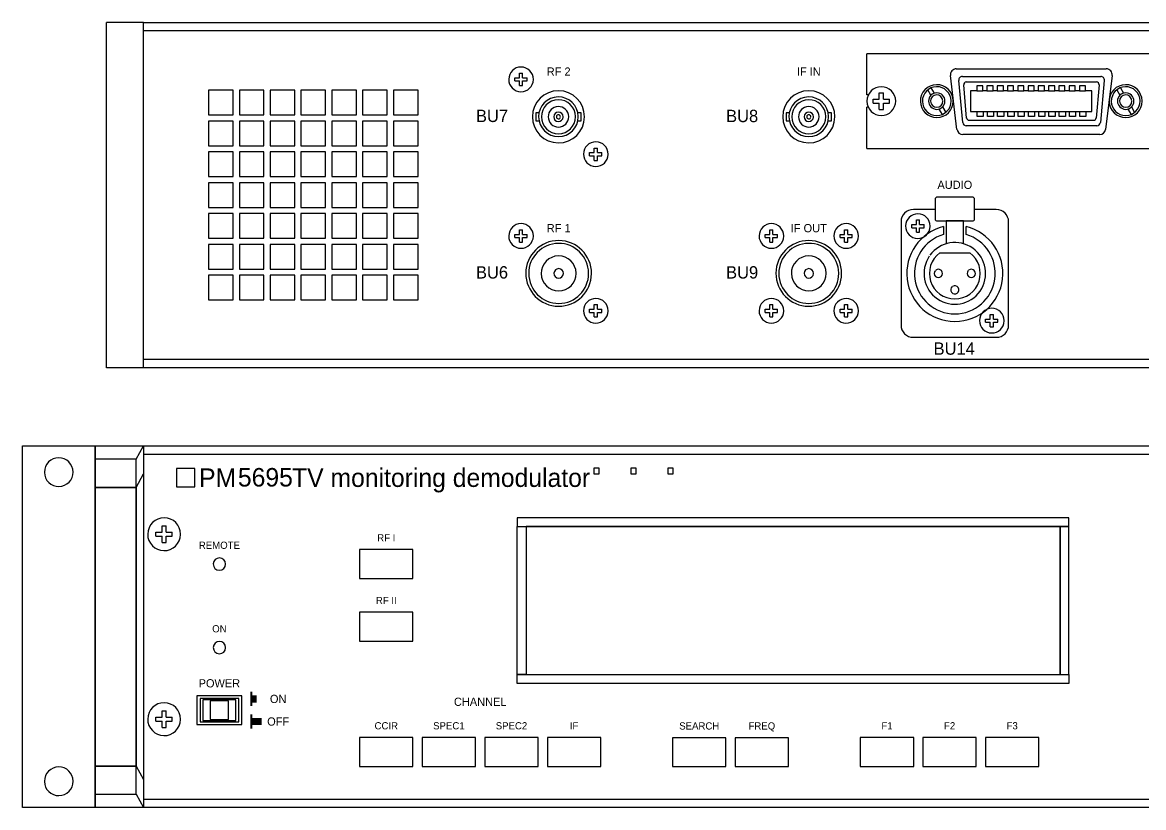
# Model space of a CAD drawing. Extents: x 10 to 492, y 18 to 209.
# Drawn here: x 10 to 283, y 18 to 209 of the extents above; entities that cross this region are included whole.
import ezdxf
from ezdxf.enums import TextEntityAlignment as Align

# ---------------------------------------------------------------- set-up
doc = ezdxf.new("R2010")
doc.units = 0
for name, color, linetype in [('KOMPONENT', 10, 'CONTINUOUS'), ('MAERKER', 5, 'CONTINUOUS'), ('RAMMEN', 6, 'CONTINUOUS'), ('SERVICE', 14, 'CONTINUOUS'), ('TEKST', 7, 'CONTINUOUS')]:
    doc.layers.add(name, color=color, linetype=linetype)

# ---------------------------------------------------------------- blocks, each defined once
blk = doc.blocks.new('KNAP-ON')
at = {"layer": 'KOMPONENT', "color": 0}
for p, q in [((-5.5, 3.5), (-5.5, -3.5)), ((5.5, 3.5), (-5.5, 3.5)), ((-4.7, 2.85), (-4.7, -2.85)), ((4.7, 2.85), (-4.7, 2.85)), ((4.7, -2.85), (4.7, 2.85)), ((5.5, -3.5), (5.5, 3.5)), ((-4, 2.5), (-4, -2.5)), ((4, 2.5), (-4, 2.5)), ((-2.25, 2.25), (-2.25, -2.25)), ((2.25, 2.25), (-2.25, 2.25)), ((2.25, -2.25), (2.25, 2.25)), ((4, -2.5), (4, 2.5)), ((-4, -2.5), (4, -2.5)), ((-2.25, -2.25), (2.25, -2.25)), ((-5.5, -3.5), (5.5, -3.5)), ((-4.7, -2.85), (4.7, -2.85))]:
    blk.add_line(p, q, dxfattribs=at)

msp = doc.modelspace()

# ---------------------------------------------------------------- linework, layer by layer
at = {"layer": 'KOMPONENT', "color": 0}
for p, q in [((39.5, 209), (30.5, 209)), ((215.63, 191.36), (215.63, 201.36)), ((330.63, 201.36), (215.63, 201.36)), ((237.39, 197.71), (273.91, 197.71)), ((237.55, 182.99), (235.95, 196.08)), ((238.97, 184.63), (238, 194.88)), ((238.87, 195.86), (272.57, 195.86)), ((273.43, 194.88), (272.47, 184.63)), ((275.35, 196.08), (273.75, 182.99)), ((55.32, 192.5), (55.32, 186.5)), ((61.32, 192.5), (55.32, 192.5)), ((61.32, 186.5), (61.32, 192.5)), ((62.82, 192.5), (62.82, 186.5)), ((68.82, 192.5), (62.82, 192.5)), ((68.82, 186.5), (68.82, 192.5)), ((70.32, 192.5), (70.32, 186.5)), ((76.32, 192.5), (70.32, 192.5)), ((76.32, 186.5), (76.32, 192.5)), ((77.82, 192.5), (77.82, 186.5)), ((83.82, 192.5), (77.82, 192.5)), ((83.82, 186.5), (83.82, 192.5)), ((85.32, 192.5), (85.32, 186.5)), ((91.32, 192.5), (85.32, 192.5)), ((91.32, 186.5), (91.32, 192.5)), ((92.82, 192.5), (92.82, 186.5)), ((98.82, 192.5), (92.82, 192.5)), ((98.82, 186.5), (98.82, 192.5)), ((100.32, 192.5), (100.32, 186.5)), ((106.32, 192.5), (100.32, 192.5)), ((106.32, 186.5), (106.32, 192.5)), ((231.21, 191.27), (230.43, 192.58)), ((232.07, 191.78), (231.28, 193.09)), ((239.89, 185.75), (239.19, 193.82)), ((242.35, 192.36), (240.88, 192.36)), ((240.88, 192.36), (240.88, 187.36)), ((242.35, 193.61), (242.35, 192.36)), ((243.85, 193.61), (242.35, 193.61)), ((242.35, 192.36), (243.85, 192.36)), ((243.85, 192.36), (243.85, 193.61)), ((244.85, 192.36), (243.85, 192.36)), ((246.35, 193.61), (244.85, 193.61)), ((244.85, 193.61), (244.85, 192.36)), ((244.85, 192.36), (246.35, 192.36)), ((246.35, 192.36), (246.35, 193.61)), ((247.35, 192.36), (246.35, 192.36)), ((248.85, 193.61), (247.35, 193.61)), ((247.35, 193.61), (247.35, 192.36)), ((247.35, 192.36), (248.85, 192.36)), ((248.85, 192.36), (248.85, 193.61)), ((249.85, 192.36), (248.85, 192.36)), ((251.35, 193.61), (249.85, 193.61)), ((249.85, 193.61), (249.85, 192.36)), ((249.85, 192.36), (251.35, 192.36)), ((251.35, 192.36), (251.35, 193.61)), ((252.35, 192.36), (251.35, 192.36)), ((253.85, 193.61), (252.35, 193.61)), ((252.35, 193.61), (252.35, 192.36)), ((252.35, 192.36), (253.85, 192.36)), ((253.85, 192.36), (253.85, 193.61)), ((254.85, 192.36), (253.85, 192.36)), ((256.35, 193.61), (254.85, 193.61)), ((254.85, 193.61), (254.85, 192.36)), ((254.85, 192.36), (256.35, 192.36)), ((256.35, 192.36), (256.35, 193.61)), ((257.35, 192.36), (256.35, 192.36)), ((258.85, 193.61), (257.35, 193.61)), ((257.35, 193.61), (257.35, 192.36)), ((257.35, 192.36), (258.85, 192.36)), ((258.85, 192.36), (258.85, 193.61)), ((259.85, 192.36), (258.85, 192.36)), ((261.35, 193.61), (259.85, 193.61)), ((259.85, 193.61), (259.85, 192.36)), ((259.85, 192.36), (261.35, 192.36)), ((261.35, 192.36), (261.35, 193.61)), ((262.35, 192.36), (261.35, 192.36)), ((263.85, 193.61), (262.35, 193.61)), ((262.35, 193.61), (262.35, 192.36)), ((262.35, 192.36), (263.85, 192.36)), ((263.85, 192.36), (263.85, 193.61)), ((264.85, 192.36), (263.85, 192.36)), ((266.35, 193.61), (264.85, 193.61)), ((264.85, 193.61), (264.85, 192.36)), ((264.85, 192.36), (266.35, 192.36)), ((266.35, 192.36), (266.35, 193.61)), ((267.35, 192.36), (266.35, 192.36)), ((268.85, 193.61), (267.35, 193.61)), ((267.35, 193.61), (267.35, 192.36)), ((267.35, 192.36), (268.85, 192.36)), ((268.85, 192.36), (268.85, 193.61)), ((270.38, 192.36), (268.85, 192.36)), ((270.38, 187.36), (270.38, 192.36)), ((272.14, 193.82), (271.45, 185.75)), ((276.47, 192.61), (277.23, 191.29)), ((277.33, 193.11), (278.1, 191.79)), ((234.03, 188.43), (234.8, 187.11)), ((280.03, 188.43), (280.8, 187.11)), ((55.32, 186.5), (61.32, 186.5)), ((62.82, 186.5), (68.82, 186.5)), ((70.32, 186.5), (76.32, 186.5)), ((77.82, 186.5), (83.82, 186.5)), ((85.32, 186.5), (91.32, 186.5)), ((92.82, 186.5), (98.82, 186.5)), ((100.32, 186.5), (106.32, 186.5)), ((215.63, 178.36), (215.63, 188.36)), ((233.17, 187.93), (233.93, 186.61)), ((240.88, 187.36), (242.45, 187.36)), ((242.45, 187.36), (243.95, 187.36)), ((242.45, 186.11), (242.45, 187.36)), ((243.95, 186.11), (242.45, 186.11)), ((243.95, 187.36), (244.95, 187.36)), ((243.95, 187.36), (243.95, 186.11)), ((244.95, 186.11), (244.95, 187.36)), ((244.95, 187.36), (246.45, 187.36)), ((246.45, 186.11), (244.95, 186.11)), ((246.45, 187.36), (247.45, 187.36)), ((246.45, 187.36), (246.45, 186.11)), ((247.45, 186.11), (247.45, 187.36)), ((247.45, 187.36), (248.95, 187.36)), ((248.95, 186.11), (247.45, 186.11)), ((248.95, 187.36), (249.95, 187.36)), ((248.95, 187.36), (248.95, 186.11)), ((249.95, 186.11), (249.95, 187.36)), ((249.95, 187.36), (251.45, 187.36)), ((251.45, 186.11), (249.95, 186.11)), ((251.45, 187.36), (252.45, 187.36)), ((251.45, 187.36), (251.45, 186.11)), ((252.45, 186.11), (252.45, 187.36)), ((252.45, 187.36), (253.95, 187.36)), ((253.95, 186.11), (252.45, 186.11)), ((253.95, 187.36), (254.95, 187.36)), ((253.95, 187.36), (253.95, 186.11)), ((254.95, 186.11), (254.95, 187.36)), ((254.95, 187.36), (256.45, 187.36)), ((256.45, 186.11), (254.95, 186.11)), ((256.45, 187.36), (257.45, 187.36)), ((256.45, 187.36), (256.45, 186.11)), ((257.45, 186.11), (257.45, 187.36)), ((257.45, 187.36), (258.95, 187.36)), ((258.95, 186.11), (257.45, 186.11)), ((258.95, 187.36), (259.95, 187.36)), ((258.95, 187.36), (258.95, 186.11)), ((259.95, 186.11), (259.95, 187.36)), ((259.95, 187.36), (261.45, 187.36)), ((261.45, 186.11), (259.95, 186.11)), ((261.45, 187.36), (262.45, 187.36)), ((261.45, 187.36), (261.45, 186.11)), ((262.45, 186.11), (262.45, 187.36)), ((262.45, 187.36), (263.95, 187.36)), ((263.95, 186.11), (262.45, 186.11)), ((263.95, 187.36), (264.95, 187.36)), ((263.95, 187.36), (263.95, 186.11)), ((264.95, 186.11), (264.95, 187.36)), ((264.95, 187.36), (266.45, 187.36)), ((266.45, 186.11), (264.95, 186.11)), ((266.45, 187.36), (267.45, 187.36)), ((266.45, 187.36), (266.45, 186.11)), ((267.45, 186.11), (267.45, 187.36)), ((267.45, 187.36), (268.95, 187.36)), ((268.95, 186.11), (267.45, 186.11)), ((268.95, 187.36), (270.38, 187.36)), ((268.95, 187.36), (268.95, 186.11)), ((279.17, 187.93), (279.93, 186.61)), ((55.32, 185), (55.32, 179)), ((61.32, 185), (55.32, 185)), ((61.32, 179), (61.32, 185)), ((62.82, 185), (62.82, 179)), ((68.82, 185), (62.82, 185)), ((68.82, 179), (68.82, 185)), ((70.32, 185), (70.32, 179)), ((76.32, 185), (70.32, 185)), ((76.32, 179), (76.32, 185)), ((77.82, 185), (77.82, 179)), ((83.82, 185), (77.82, 185)), ((83.82, 179), (83.82, 185)), ((85.32, 185), (85.32, 179)), ((91.32, 185), (85.32, 185)), ((91.32, 179), (91.32, 185)), ((92.82, 185), (92.82, 179)), ((98.82, 185), (92.82, 185)), ((98.82, 179), (98.82, 185)), ((100.32, 185), (100.32, 179)), ((106.32, 185), (100.32, 185)), ((106.32, 179), (106.32, 185)), ((271.6, 183.86), (239.83, 183.86)), ((272.3, 181.71), (239, 181.71)), ((55.32, 179), (61.32, 179)), ((55.32, 177.5), (55.32, 171.5)), ((61.32, 177.5), (55.32, 177.5)), ((61.32, 171.5), (61.32, 177.5)), ((62.82, 179), (68.82, 179)), ((62.82, 177.5), (62.82, 171.5)), ((68.82, 177.5), (62.82, 177.5)), ((68.82, 171.5), (68.82, 177.5)), ((70.32, 179), (76.32, 179)), ((70.32, 177.5), (70.32, 171.5)), ((76.32, 177.5), (70.32, 177.5)), ((76.32, 171.5), (76.32, 177.5)), ((77.82, 179), (83.82, 179)), ((77.82, 177.5), (77.82, 171.5)), ((83.82, 177.5), (77.82, 177.5)), ((83.82, 171.5), (83.82, 177.5)), ((85.32, 179), (91.32, 179)), ((85.32, 177.5), (85.32, 171.5)), ((91.32, 177.5), (85.32, 177.5)), ((91.32, 171.5), (91.32, 177.5)), ((92.82, 179), (98.82, 179)), ((92.82, 177.5), (92.82, 171.5)), ((98.82, 177.5), (92.82, 177.5)), ((98.82, 171.5), (98.82, 177.5)), ((100.32, 179), (106.32, 179)), ((100.32, 177.5), (100.32, 171.5)), ((106.32, 177.5), (100.32, 177.5)), ((106.32, 171.5), (106.32, 177.5)), ((215.63, 178.36), (330.63, 178.36)), ((55.32, 171.5), (61.32, 171.5)), ((55.32, 170), (55.32, 164)), ((61.32, 170), (55.32, 170)), ((61.32, 164), (61.32, 170)), ((62.82, 171.5), (68.82, 171.5)), ((62.82, 170), (62.82, 164)), ((68.82, 170), (62.82, 170)), ((68.82, 164), (68.82, 170)), ((70.32, 171.5), (76.32, 171.5)), ((70.32, 170), (70.32, 164)), ((76.32, 170), (70.32, 170)), ((76.32, 164), (76.32, 170)), ((77.82, 171.5), (83.82, 171.5)), ((77.82, 170), (77.82, 164)), ((83.82, 170), (77.82, 170)), ((83.82, 164), (83.82, 170)), ((85.32, 171.5), (91.32, 171.5)), ((85.32, 170), (85.32, 164)), ((91.32, 170), (85.32, 170)), ((91.32, 164), (91.32, 170)), ((92.82, 171.5), (98.82, 171.5)), ((92.82, 170), (92.82, 164)), ((98.82, 170), (92.82, 170)), ((98.82, 164), (98.82, 170)), ((100.32, 171.5), (106.32, 171.5)), ((100.32, 170), (100.32, 164)), ((106.32, 170), (100.32, 170)), ((106.32, 164), (106.32, 170)), ((55.32, 164), (61.32, 164)), ((62.82, 164), (68.82, 164)), ((70.32, 164), (76.32, 164)), ((77.82, 164), (83.82, 164)), ((85.32, 164), (91.32, 164)), ((92.82, 164), (98.82, 164)), ((100.32, 164), (106.32, 164)), ((232.23, 166), (232.23, 161.2)), ((241.33, 166.5), (232.73, 166.5)), ((241.83, 161.2), (241.83, 166)), ((55.32, 162.5), (55.32, 156.5)), ((61.32, 162.5), (55.32, 162.5)), ((61.32, 156.5), (61.32, 162.5)), ((62.82, 162.5), (62.82, 156.5)), ((68.82, 162.5), (62.82, 162.5)), ((68.82, 156.5), (68.82, 162.5)), ((70.32, 162.5), (70.32, 156.5)), ((76.32, 162.5), (70.32, 162.5)), ((76.32, 156.5), (76.32, 162.5)), ((77.82, 162.5), (77.82, 156.5)), ((83.82, 162.5), (77.82, 162.5)), ((83.82, 156.5), (83.82, 162.5)), ((85.32, 162.5), (85.32, 156.5)), ((91.32, 162.5), (85.32, 162.5)), ((91.32, 156.5), (91.32, 162.5)), ((92.82, 162.5), (92.82, 156.5)), ((98.82, 162.5), (92.82, 162.5)), ((98.82, 156.5), (98.82, 162.5)), ((100.32, 162.5), (100.32, 156.5)), ((106.32, 162.5), (100.32, 162.5)), ((106.32, 156.5), (106.32, 162.5)), ((232.23, 163.5), (226.93, 163.5)), ((247.13, 163.5), (241.83, 163.5)), ((223.93, 160.5), (223.93, 135.4)), ((232.73, 160.7), (241.33, 160.7)), ((234.88, 160.7), (234.88, 155.14)), ((239.18, 160.7), (234.88, 160.7)), ((239.18, 155.14), (239.18, 160.7)), ((250.13, 135.4), (250.13, 160.5)), ((55.32, 156.5), (61.32, 156.5)), ((62.82, 156.5), (68.82, 156.5)), ((70.32, 156.5), (76.32, 156.5)), ((77.82, 156.5), (83.82, 156.5)), ((85.32, 156.5), (91.32, 156.5)), ((92.82, 156.5), (98.82, 156.5)), ((100.32, 156.5), (106.32, 156.5)), ((55.32, 155), (55.32, 149)), ((61.32, 155), (55.32, 155)), ((61.32, 149), (61.32, 155)), ((62.82, 155), (62.82, 149)), ((68.82, 155), (62.82, 155)), ((68.82, 149), (68.82, 155)), ((70.32, 155), (70.32, 149)), ((76.32, 155), (70.32, 155)), ((76.32, 149), (76.32, 155)), ((77.82, 155), (77.82, 149)), ((83.82, 155), (77.82, 155)), ((83.82, 149), (83.82, 155)), ((85.32, 155), (85.32, 149)), ((91.32, 155), (85.32, 155)), ((91.32, 149), (91.32, 155)), ((92.82, 155), (92.82, 149)), ((98.82, 155), (92.82, 155)), ((98.82, 149), (98.82, 155)), ((100.32, 155), (100.32, 149)), ((106.32, 155), (100.32, 155)), ((106.32, 149), (106.32, 155)), ((55.32, 149), (61.32, 149)), ((61.32, 147.5), (55.32, 147.5)), ((55.32, 147.5), (55.32, 141.5)), ((61.32, 141.5), (61.32, 147.5)), ((62.82, 149), (68.82, 149)), ((62.82, 147.5), (62.82, 141.5)), ((68.82, 147.5), (62.82, 147.5)), ((68.82, 141.5), (68.82, 147.5)), ((70.32, 149), (76.32, 149)), ((70.32, 147.5), (70.32, 141.5)), ((76.32, 147.5), (70.32, 147.5)), ((76.32, 141.5), (76.32, 147.5)), ((77.82, 149), (83.82, 149)), ((77.82, 147.5), (77.82, 141.5)), ((83.82, 147.5), (77.82, 147.5)), ((83.82, 141.5), (83.82, 147.5)), ((85.32, 149), (91.32, 149)), ((85.32, 147.5), (85.32, 141.5)), ((91.32, 147.5), (85.32, 147.5)), ((91.32, 141.5), (91.32, 147.5)), ((92.82, 149), (98.82, 149)), ((92.82, 147.5), (92.82, 141.5)), ((98.82, 147.5), (92.82, 147.5)), ((98.82, 141.5), (98.82, 147.5)), ((100.32, 149), (106.32, 149)), ((100.32, 147.5), (100.32, 141.5)), ((106.32, 147.5), (100.32, 147.5)), ((106.32, 141.5), (106.32, 147.5)), ((55.32, 141.5), (61.32, 141.5)), ((62.82, 141.5), (68.82, 141.5)), ((70.32, 141.5), (76.32, 141.5)), ((77.82, 141.5), (83.82, 141.5)), ((85.32, 141.5), (91.32, 141.5)), ((92.82, 141.5), (98.82, 141.5)), ((100.32, 141.5), (106.32, 141.5)), ((226.93, 132.4), (247.13, 132.4)), ((39.5, 125), (30.5, 125)), ((10, 18), (10, 106)), ((10, 106), (27.7, 106)), ((27.7, 106), (39.5, 106)), ((27.7, 106), (27.7, 18)), ((39.5, 106), (39.5, 18)), ((39.5, 106), (462.5, 106)), ((39.5, 104), (462.5, 104)), ((39.5, 104), (39.5, 20)), ((37.7, 102.75), (27.7, 102.75)), ((37.7, 21.25), (37.7, 102.75)), ((262.66, 86.35), (132.66, 86.35)), ((132.66, 86.35), (132.66, 50.35)), ((262.66, 50.35), (262.66, 86.35)), ((105.1, 80.74), (92.1, 80.74)), ((92.1, 80.74), (92.1, 73.74)), ((105.1, 73.74), (105.1, 80.74)), ((92.1, 73.74), (105.1, 73.74)), ((105.1, 65.5), (92.1, 65.5)), ((92.1, 65.5), (92.1, 58.5)), ((105.1, 58.5), (105.1, 65.5)), ((92.1, 58.5), (105.1, 58.5)), ((132.66, 50.35), (262.66, 50.35)), ((63.46, 45.18), (52.46, 45.18)), ((52.46, 45.18), (52.46, 38.18)), ((63.46, 38.18), (63.46, 45.18)), ((52.46, 38.18), (63.46, 38.18)), ((105.1, 35.02), (92.1, 35.02)), ((92.1, 35.02), (92.1, 28.02)), ((105.1, 28.02), (105.1, 35.02)), ((120.34, 35.02), (107.34, 35.02)), ((107.34, 35.02), (107.34, 28.02)), ((120.34, 28.02), (120.34, 35.02)), ((135.58, 35.02), (122.58, 35.02)), ((122.58, 35.02), (122.58, 28.02)), ((135.58, 28.02), (135.58, 35.02)), ((150.82, 35.02), (137.82, 35.02)), ((137.82, 35.02), (137.82, 28.02)), ((150.82, 28.02), (150.82, 35.02)), ((168.3, 34.98), (168.3, 27.98)), ((181.3, 34.98), (168.3, 34.98)), ((181.3, 27.98), (181.3, 34.98)), ((196.54, 34.98), (183.54, 34.98)), ((183.54, 34.98), (183.54, 27.98)), ((196.54, 27.98), (196.54, 34.98)), ((214.02, 35.02), (214.02, 28.02)), ((227.02, 35.02), (214.02, 35.02)), ((227.02, 28.02), (227.02, 35.02)), ((229.26, 35.02), (229.26, 28.02)), ((242.26, 35.02), (229.26, 35.02)), ((242.26, 28.02), (242.26, 35.02)), ((257.5, 35.02), (244.5, 35.02)), ((244.5, 35.02), (244.5, 28.02)), ((257.5, 28.02), (257.5, 35.02)), ((92.1, 28.02), (105.1, 28.02)), ((107.34, 28.02), (120.34, 28.02)), ((122.58, 28.02), (135.58, 28.02)), ((137.82, 28.02), (150.82, 28.02)), ((168.3, 27.98), (181.3, 27.98)), ((183.54, 27.98), (196.54, 27.98)), ((214.02, 28.02), (227.02, 28.02)), ((229.26, 28.02), (242.26, 28.02)), ((244.5, 28.02), (257.5, 28.02)), ((27.7, 21.25), (37.7, 21.25)), ((27.7, 18), (10, 18)), ((39.5, 18), (27.7, 18)), ((462.5, 18), (39.5, 18))]:
    msp.add_line(p, q, dxfattribs=at)
for points in [[(30.5, 125), (30.5, 209)], [(39.5, 209), (462.5, 209)], [(39.5, 125), (39.5, 209)], [(39.5, 207), (462.5, 207)], [(131.04, 195.53), (131.04, 196.65)], [(131.04, 196.65), (131.79, 196.65)], [(131.79, 195.53), (131.79, 196.65)], [(129.91, 195.53), (131.04, 195.53)], [(129.91, 194.78), (129.91, 195.53)], [(129.91, 194.78), (131.04, 194.78)], [(131.04, 193.65), (131.04, 194.78)], [(131.79, 195.53), (132.91, 195.53)], [(131.79, 194.78), (132.91, 194.78)], [(131.79, 193.65), (131.79, 194.78)], [(132.91, 194.78), (132.91, 195.53)], [(239.82, 194.52), (271.52, 194.52)], [(131.04, 193.65), (131.79, 193.65)], [(215.97, 191.36), (215.63, 191.36)], [(218.63, 191.86), (219.63, 191.86)], [(218.63, 190.36), (218.63, 191.86)], [(219.63, 190.36), (219.63, 191.86)], [(217.13, 189.36), (217.13, 190.36)], [(217.13, 190.36), (218.63, 190.36)], [(217.13, 189.36), (218.63, 189.36)], [(218.63, 187.86), (218.63, 189.36)], [(219.63, 190.36), (221.13, 190.36)], [(219.63, 187.86), (219.63, 189.36)], [(219.63, 189.36), (221.13, 189.36)], [(221.13, 189.36), (221.13, 190.36)], [(215.97, 188.36), (215.63, 188.36)], [(218.63, 187.86), (219.63, 187.86)], [(240.51, 185.2), (270.83, 185.2)], [(149.24, 177.32), (149.24, 178.45)], [(149.24, 178.45), (149.99, 178.45)], [(149.99, 177.32), (149.99, 178.45)], [(148.11, 177.32), (149.24, 177.32)], [(148.11, 176.57), (148.11, 177.32)], [(148.11, 176.57), (149.24, 176.57)], [(149.24, 175.45), (149.24, 176.57)], [(149.24, 175.45), (149.99, 175.45)], [(149.99, 177.32), (151.11, 177.32)], [(149.99, 176.57), (151.11, 176.57)], [(149.99, 175.45), (149.99, 176.57)], [(151.11, 176.57), (151.11, 177.32)], [(131.04, 157.43), (131.04, 158.55)], [(131.04, 158.55), (131.79, 158.55)], [(131.79, 157.43), (131.79, 158.55)], [(192, 157.43), (192, 158.55)], [(192, 158.55), (192.75, 158.55)], [(192.75, 157.43), (192.75, 158.55)], [(210.2, 157.43), (210.2, 158.55)], [(210.2, 158.55), (210.95, 158.55)], [(210.95, 157.43), (210.95, 158.55)], [(226.53, 159.82), (227.66, 159.82)], [(226.53, 159.07), (226.53, 159.82)], [(226.53, 159.07), (227.66, 159.07)], [(227.66, 159.82), (227.66, 160.95)], [(227.66, 160.95), (228.41, 160.95)], [(227.66, 157.95), (227.66, 159.07)], [(228.41, 159.82), (228.41, 160.95)], [(228.41, 159.82), (229.53, 159.82)], [(228.41, 159.07), (229.53, 159.07)], [(228.41, 157.95), (228.41, 159.07)], [(229.53, 159.07), (229.53, 159.82)], [(234.28, 159.32), (234.28, 157.41)], [(239.78, 157.41), (239.78, 159.32)], [(129.91, 157.43), (131.04, 157.43)], [(129.91, 156.68), (129.91, 157.43)], [(129.91, 156.68), (131.04, 156.68)], [(131.04, 155.55), (131.04, 156.68)], [(131.79, 157.43), (132.91, 157.43)], [(131.79, 156.68), (132.91, 156.68)], [(131.79, 155.55), (131.79, 156.68)], [(132.91, 156.68), (132.91, 157.43)], [(190.87, 157.43), (192, 157.43)], [(190.87, 156.68), (190.87, 157.43)], [(190.87, 156.68), (192, 156.68)], [(192, 155.55), (192, 156.68)], [(192.75, 157.43), (193.87, 157.43)], [(192.75, 156.68), (193.87, 156.68)], [(192.75, 155.55), (192.75, 156.68)], [(193.87, 156.68), (193.87, 157.43)], [(209.07, 157.43), (210.2, 157.43)], [(209.07, 156.68), (209.07, 157.43)], [(209.07, 156.68), (210.2, 156.68)], [(210.2, 155.55), (210.2, 156.68)], [(210.95, 157.43), (212.07, 157.43)], [(210.95, 156.68), (212.07, 156.68)], [(210.95, 155.55), (210.95, 156.68)], [(212.07, 156.68), (212.07, 157.43)], [(227.66, 157.95), (228.41, 157.95)], [(131.04, 155.55), (131.79, 155.55)], [(192, 155.55), (192.75, 155.55)], [(210.2, 155.55), (210.95, 155.55)], [(233.36, 152.95), (240.7, 152.95)], [(148.11, 139.22), (149.24, 139.22)], [(148.11, 138.47), (148.11, 139.22)], [(149.24, 139.22), (149.24, 140.35)], [(149.24, 140.35), (149.99, 140.35)], [(149.99, 139.22), (149.99, 140.35)], [(149.99, 139.22), (151.11, 139.22)], [(151.11, 138.47), (151.11, 139.22)], [(190.87, 139.22), (192, 139.22)], [(190.87, 138.47), (190.87, 139.22)], [(192, 139.22), (192, 140.35)], [(192, 140.35), (192.75, 140.35)], [(192.75, 139.22), (192.75, 140.35)], [(192.75, 139.22), (193.87, 139.22)], [(193.87, 138.47), (193.87, 139.22)], [(209.07, 139.22), (210.2, 139.22)], [(209.07, 138.47), (209.07, 139.22)], [(210.2, 139.22), (210.2, 140.35)], [(210.2, 140.35), (210.95, 140.35)], [(210.95, 139.22), (210.95, 140.35)], [(210.95, 139.22), (212.07, 139.22)], [(212.07, 138.47), (212.07, 139.22)], [(148.11, 138.47), (149.24, 138.47)], [(149.24, 137.35), (149.24, 138.47)], [(149.24, 137.35), (149.99, 137.35)], [(149.99, 138.47), (151.11, 138.47)], [(149.99, 137.35), (149.99, 138.47)], [(190.87, 138.47), (192, 138.47)], [(192, 137.35), (192, 138.47)], [(192, 137.35), (192.75, 137.35)], [(192.75, 138.47), (193.87, 138.47)], [(192.75, 137.35), (192.75, 138.47)], [(209.07, 138.47), (210.2, 138.47)], [(210.2, 137.35), (210.2, 138.47)], [(210.2, 137.35), (210.95, 137.35)], [(210.95, 138.47), (212.07, 138.47)], [(210.95, 137.35), (210.95, 138.47)], [(244.53, 136.82), (245.66, 136.82)], [(244.53, 136.07), (244.53, 136.82)], [(245.66, 136.82), (245.66, 137.95)], [(245.66, 137.95), (246.41, 137.95)], [(246.41, 136.82), (246.41, 137.95)], [(246.41, 136.82), (247.53, 136.82)], [(247.53, 136.07), (247.53, 136.82)], [(244.53, 136.07), (245.66, 136.07)], [(245.66, 134.95), (245.66, 136.07)], [(245.66, 134.95), (246.41, 134.95)], [(246.41, 136.07), (247.53, 136.07)], [(246.41, 134.95), (246.41, 136.07)], [(462.5, 127), (39.5, 127)], [(462.5, 125), (39.5, 125)], [(27.7, 18), (27.7, 106)], [(37.7, 102.75), (39.5, 106)], [(37.7, 95.9), (39.5, 99.15)], [(37.7, 95.9), (27.7, 95.9)], [(42.5, 85), (44, 85)], [(42.5, 84), (42.5, 85)], [(44, 85), (44, 86.5)], [(44, 86.5), (45, 86.5)], [(45, 85), (45, 86.5)], [(45, 85), (46.5, 85)], [(46.5, 84), (46.5, 85)], [(42.5, 84), (44, 84)], [(44, 82.5), (44, 84)], [(44, 82.5), (45, 82.5)], [(45, 84), (46.5, 84)], [(45, 82.5), (45, 84)], [(44, 40), (44, 41.5)], [(44, 41.5), (45, 41.5)], [(45, 40), (45, 41.5)], [(42.5, 40), (44, 40)], [(42.5, 39), (42.5, 40)], [(42.5, 39), (44, 39)], [(44, 37.5), (44, 39)], [(45, 40), (46.5, 40)], [(45, 39), (46.5, 39)], [(45, 37.5), (45, 39)], [(46.5, 39), (46.5, 40)], [(44, 37.5), (45, 37.5)], [(27.7, 28.1), (37.7, 28.1)], [(37.7, 28.1), (39.5, 24.85)], [(37.7, 21.25), (39.5, 18)], [(462.5, 20), (39.5, 20)]]:
    msp.add_lwpolyline(points, dxfattribs=at)
at = {"layer": 'KOMPONENT', "color": 0, "linetype": 'CONTINUOUS'}
for points in [[(135.79, 187.05), (135.01, 187.05), (135.01, 185.05)], [(145.23, 185.05), (146.01, 185.05), (146.01, 187.05), (145.23, 187.05)], [(196.75, 187.05), (195.97, 187.05), (195.97, 185.05)], [(206.19, 185.05), (206.97, 185.05), (206.97, 187.05), (206.19, 187.05)], [(135.01, 185.05), (135.79, 185.05)], [(195.97, 185.05), (196.75, 185.05)]]:
    msp.add_lwpolyline(points, dxfattribs=at)
at = {"layer": 'KOMPONENT', "color": 0}
for centre, radius, start, end in [((131.41, 195.15), 3, 0, 358.8769), ((237.39, 196.26), 1.45, 90, 186.9968), ((273.91, 196.26), 1.45, 353.0032, 90), ((232.63, 189.86), 4, 1.4321, 0.0821), ((238.87, 194.99), 0.873, 90, 186.9968), ((239.82, 193.89), 0.629, 90, 186.9968), ((271.52, 193.89), 0.629, 353.0032, 90), ((272.57, 194.99), 0.873, 353.0032, 90), ((278.63, 189.86), 4, 1.4321, 0.0821), ((140.51, 186.05), 6.35, 360, 359.535), ((201.47, 186.05), 6.35, 360, 359.535), ((219.13, 189.86), 3.5, 180.4609, 180), ((232.63, 189.86), 3.5, 1.6366, 0.106), ((232.63, 189.86), 2, 0, 359.0404), ((232.63, 189.86), 1.5, 3.8141, 0.1493), ((278.63, 189.86), 3.5, 1.6366, 0.106), ((278.63, 189.86), 2, 0, 359.0404), ((278.63, 189.86), 1.5, 3.8141, 0.1493), ((240.51, 185.83), 0.629, 186.9968, 270), ((270.83, 185.83), 0.629, 270, 353.0032), ((239, 183.17), 1.45, 186.9968, 270), ((239.83, 184.73), 0.873, 186.9968, 270), ((271.6, 184.73), 0.873, 270, 353.0032), ((272.3, 183.17), 1.45, 270, 353.0032), ((149.61, 176.95), 3, 0, 358.8769), ((232.73, 166), 0.5, 90, 180), ((241.33, 166), 0.5, 0, 90), ((226.93, 160.5), 3, 90, 180), ((228.03, 159.45), 3, 0, 358.8769), ((232.73, 161.2), 0.5, 180, 270), ((241.33, 161.2), 0.5, 270, 0), ((247.13, 160.5), 3, 0, 90), ((131.41, 157.05), 3, 0, 358.8769), ((192.37, 157.05), 3, 0, 358.8769), ((210.57, 157.05), 3, 0, 358.8769), ((237.03, 147.95), 11.7, 103.5941, 76.4059), ((140.57, 147.95), 8, 360, 359.535), ((201.47, 147.95), 8, 360, 359.535), ((237.03, 147.95), 9.85, 106.2117, 73.7883), ((237.03, 147.95), 7.5, 146.0239, 144.0003), ((237.03, 147.95), 6.2, 126.2493, 53.7507), ((233.03, 147.95), 1, 137.6812, 129.8453), ((241.03, 147.95), 1, 138.0141, 130.1747), ((237.03, 143.95), 1, 128.6203, 122.6324), ((149.61, 138.85), 3, 0, 358.8769), ((192.37, 138.85), 3, 0, 358.8769), ((210.57, 138.85), 3, 0, 358.8769), ((246.03, 136.45), 3, 0, 358.8769), ((226.93, 135.4), 3, 180, 270), ((247.13, 135.4), 3, 270, 0), ((18.85, 99.6), 3.5, 180.9022, 180), ((44.5, 84.5), 4, 0, 358.8769), ((57.96, 77.24), 1.5, 0, 358.8769), ((57.96, 56.92), 1.5, 0, 358.8769), ((44.5, 39.5), 4, 0, 358.8769), ((18.85, 24.4), 3.5, 180.9022, 180)]:
    msp.add_arc(centre, radius, start, end, dxfattribs=at)
at = {"layer": 'KOMPONENT', "color": 0, "linetype": 'CONTINUOUS'}
for centre, radius, start, end in [((140.51, 186.05), 4.83, 0.6869, 0.0324), ((140.51, 186.05), 4.15, 0.7991, 0.0369), ((140.51, 186.05), 2.5, 1.3379, 0.0632), ((201.47, 186.05), 4.83, 0.6869, 0.0324), ((201.47, 186.05), 4.15, 0.7991, 0.0369), ((201.47, 186.05), 2.5, 1.3379, 0.0632), ((140.51, 186.05), 1.15, 0.1394, 357.3277), ((140.51, 186.05), 0.5, 0.3515, 353.2876), ((201.47, 186.05), 1.15, 0.1394, 357.3277), ((201.47, 186.05), 0.5, 0.3515, 353.2876), ((140.57, 147.95), 7.3, 0.6869, 0.0324), ((201.47, 147.95), 7.3, 0.6869, 0.0324), ((140.57, 147.95), 4.25, 0.7991, 0.0369), ((201.47, 147.95), 4.25, 0.7991, 0.0369), ((140.57, 147.95), 1.15, 0.1394, 357.3277), ((201.47, 147.95), 1.15, 0.1394, 357.3277)]:
    msp.add_arc(centre, radius, start, end, dxfattribs=at)
at = {"layer": 'MAERKER', "color": 0}
for points in [[(47.5, 96), (52, 96), (52, 100.5), (47.5, 100.5)], [(47.5, 96), (52, 96), (52, 100.5), (47.5, 100.5)], [(149.12, 99.19), (150.47, 99.19), (150.47, 100.54), (149.12, 100.54)], [(158.12, 99.19), (159.47, 99.19), (159.47, 100.54), (158.12, 100.54)], [(167.12, 99.19), (168.47, 99.19), (168.47, 100.54), (167.12, 100.54)]]:
    msp.add_lwpolyline(points, close=True, dxfattribs=at)
at = {"layer": 'RAMMEN', "color": 0}
for points in [[(37.7, 28.1), (27.7, 28.1), (27.7, 95.9), (37.7, 95.9)], [(130.5, 86.35), (264.82, 86.35), (264.82, 88.51), (130.5, 88.51)], [(132.66, 50.35), (130.5, 50.35), (130.5, 86.35), (132.66, 86.35)], [(262.66, 50.35), (264.82, 50.35), (264.82, 86.35), (262.66, 86.35)], [(130.5, 50.35), (264.82, 50.35), (264.82, 48.19), (130.5, 48.19)]]:
    msp.add_lwpolyline(points, close=True, dxfattribs=at)
at = {"layer": 'TEKST', "color": 0}
for points, const_width in [([(65.77, 42.68), (65.77, 46.18)], 0.5), ([(65.77, 44.43), (67.02, 44.43)], 1.75), ([(65.77, 38.93), (68.27, 38.93)], 1.75), ([(65.77, 37.18), (65.77, 40.68)], 0.5)]:
    msp.add_lwpolyline(points, dxfattribs=dict(at, const_width=const_width))

# ---------------------------------------------------------------- block references
at = {"layer": 'KOMPONENT', "color": 0}
msp.add_blockref('KNAP-ON', (57.96, 41.68), dxfattribs=at)

# ---------------------------------------------------------------- texts
at = {"layer": 'SERVICE', "color": 0}
for s, p in [('BU7', (124.34, 186.25)), ('BU8', (185.24, 186.25)), ('BU6', (124.34, 148.2)), ('BU9', (185.24, 148.2)), ('BU14', (236.88, 129.64))]:
    msp.add_text(s, height=3, dxfattribs=at).set_placement(p, align=Align.MIDDLE)
at = {"layer": 'TEKST', "color": 0}
for s, height, p in [('RF 2', 2, (140.57, 196.05)), ('IF IN', 2, (201.47, 196.05)), ('AUDIO', 2, (237.03, 168.5)), ('RF 1', 2, (140.57, 157.95)), ('IF OUT', 2, (201.47, 157.95)), ('RF I', 1.75, (98.6, 82.74)), ('RF II', 1.75, (98.6, 67.5)), ('POWER', 2, (57.96, 47.23)), ('ON', 2, (72.27, 43.43)), ('CHANNEL', 2, (121.46, 42.74)), ('OFF', 2, (72.27, 37.93)), ('CCIR', 1.75, (98.6, 37.02)), ('SPEC1', 1.75, (113.84, 37.02)), ('SPEC2', 1.75, (129.08, 37.02)), ('IF', 1.75, (144.32, 37.02)), ('SEARCH', 1.75, (174.8, 36.98)), ('FREQ', 1.75, (190.04, 36.98)), ('F1', 1.75, (220.52, 37.02)), ('F2', 1.75, (235.76, 37.02)), ('F3', 1.75, (251, 37.02))]:
    msp.add_text(s, height=height, dxfattribs=at).set_placement(p, align=Align.CENTER)
for s, p in [('PM', (53.02, 96)), ('5695', (62.46, 96.1)), ('TV monitoring demodulator', (75.65, 96))]:
    msp.add_text(s, height=4.5, dxfattribs=at).set_placement(p)
at = {"layer": 'TEKST', "color": 0, "linetype": 'CONTINUOUS'}
for s, p in [('REMOTE', (57.96, 80.94)), ('ON', (57.96, 60.62))]:
    msp.add_text(s, height=1.75, dxfattribs=at).set_placement(p, align=Align.CENTER)

doc.saveas('drawing.dxf')
